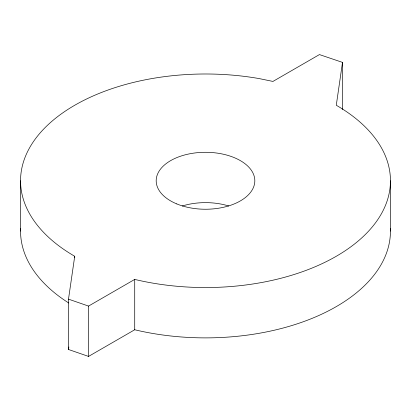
<?xml version="1.0" encoding="UTF-8"?>
<svg xmlns="http://www.w3.org/2000/svg" width="411" height="411" viewBox="0 0 411 411"><rect width="100%" height="100%" fill="white"/><g stroke="black" fill="none" stroke-linecap="round" stroke-linejoin="round"><path stroke-width="0.62" d="M390.399 228.639A184.95 106.778 0 0 1 134.721 329.756L88.54 356.419L68.498 349.484L68.498 299.146L74.72 256.274A184.95 106.778 0 0 1 46.864 125.874A184.95 106.778 0 0 1 259.187 78.588L272.94 81.429L319.445 54.581L342.502 62.39L342.502 109.542M68.498 349.484L68.863 346.961M342.502 62.39L336.28 105.262A184.95 106.778 0 0 1 359.281 240.091A184.95 106.778 0 0 1 134.721 279.418L88.54 306.082L68.498 299.146M390.45 180.768L390.45 231.105M134.721 279.418L134.721 329.756M88.54 306.082L88.54 356.419M74.72 256.274L74.72 257.548M20.55 180.768L20.55 231.105M68.724 302.984A184.95 106.778 0 0 1 20.601 228.639M182.253 205.993A49.32 28.477 0 0 1 228.747 205.993M176.771 203.913A49.32 28.477 0 0 0 254.584 183.558A49.32 28.477 0 0 0 185.145 154.834A49.32 28.477 0 0 0 176.771 203.913"/></g></svg>
